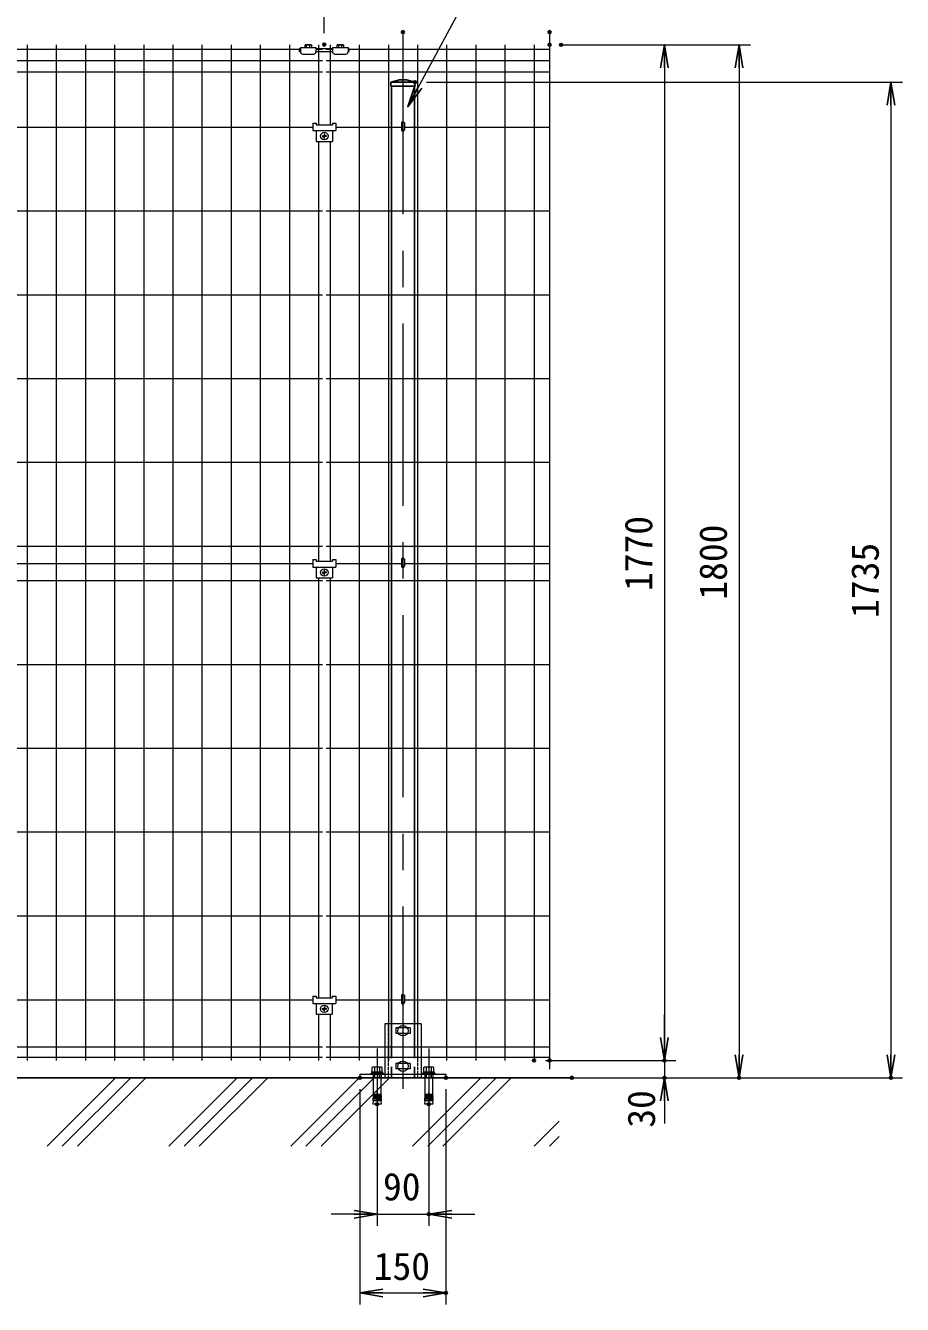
# Model space of a CAD drawing. Units: millimetres, scale not verified. Extents: x -4200 to 4200, y -2970 to 2970.
# Drawn here: x -1893 to -366, y -619 to 1610 of the extents above; entities that cross this region are included whole.
import ezdxf
from ezdxf.enums import TextEntityAlignment as Align

# ---------------------------------------------------------------- set-up
doc = ezdxf.new("R2010")
doc.units = ezdxf.units.MM
doc.header["$LTSCALE"] = 10
doc.header["$PDMODE"] = 32
doc.header["$PDSIZE"] = 5
doc.linetypes.add('DASHED', pattern=[7.5, 6, -1.5])
doc.linetypes.add('USER1', pattern=[50.8, 31.75, -6.35, 6.35, -6.35])
for name, color, linetype, lineweight in [('0-0_D-STR-DIM', 7, 'Continuous', 13), ('0-1_D-STR3', 3, 'Continuous', 13), ('0-2_D-BMK', 2, 'USER1', 13), ('0-3_D-STR1', 1, 'Continuous', 25), ('0-4_D-STR2', 7, 'Continuous', 13), ('0-5_0', 7, 'Continuous', 25), ('0-6_Defpoints', 7, 'Continuous', 25), ('0-7_D-STR-TXT', 7, 'Continuous', 25), ('0-9_D-STR4', 7, 'Continuous', 25), ('0-A_D-DCR-HCH', 7, 'Continuous', 13)]:
    doc.layers.add(name, color=color, linetype=linetype, lineweight=lineweight)
doc.styles.add('ＭＳ ゴシック', font='')
doc.styles.get('ＭＳ ゴシック').set_extended_font_data('MS Gothic')

# ---------------------------------------------------------------- blocks, each defined once
blk = doc.blocks.new('_Open')
at = {"layer": '0-5_0'}
blk.add_line((-10, 1.667), (0, 0), dxfattribs=at)
blk.add_lwpolyline([(-10, -1.667), (0, 0), (-10, 0)], dxfattribs=at)
blk = doc.blocks.new('ベースプレート部品\u3000正面図')
at = {"layer": '0-1_D-STR3', "linetype": 'DASHED'}
for p, q in [((8393.49, 24200.71), (8393.49, 23260.71)), ((8903.49, 24200.71), (8903.49, 23260.71)), ((8128.49, 23320.71), (8128.49, 23260.71)), ((8268.49, 23320.71), (8268.49, 23260.71)), ((8333.49, 23320.71), (8333.49, 23260.71)), ((8963.49, 23320.71), (8963.49, 23260.71)), ((9028.49, 23320.71), (9028.49, 23260.71)), ((9168.49, 23320.71), (9168.49, 23260.71))]:
    blk.add_line(p, q, dxfattribs=at)
at = {"layer": '0-1_D-STR3'}
for p, q in [((8773.41, 24128.21), (8523.37, 24128.21)), ((8523.37, 24128.21), (8523.37, 24033.21)), ((8773.37, 24128.21), (8773.37, 24033.21)), ((8963.49, 24200.71), (8963.49, 23320.71)), ((8773.37, 24033.21), (8523.41, 24033.21)), ((8773.41, 23508.21), (8523.37, 23508.21)), ((8523.37, 23508.21), (8523.37, 23413.21)), ((8773.37, 23413.21), (8523.41, 23413.21)), ((8773.37, 23508.21), (8773.37, 23413.21)), ((7898.51, 23320.71), (9398.51, 23320.71)), ((9398.51, 23320.71), (9398.51, 23260.71))]:
    blk.add_line(p, q, dxfattribs=at)
for points in [[(8963.49, 24200.71), (8333.49, 24200.71), (8333.49, 23320.71)], [(7898.51, 23320.71), (7898.51, 23260.71), (9398.51, 23260.71)]]:
    blk.add_lwpolyline(points, dxfattribs=at)

msp = doc.modelspace()

# ---------------------------------------------------------------- linework, layer by layer
at = {"layer": '0-0_D-STR-DIM'}
for p, q in [((-1372.75, 1596.78), (-1372.75, 1818.64)), ((-980.36, 1598.64), (-980.36, -208.89)), ((-960.36, 1576.38), (-760.36, 1576.38)), ((-940.36, 1576.38), (-630.36, 1576.38)), ((-780.36, 1536.38), (-780.36, -153.62)), ((-650.36, 1536.38), (-650.36, -183.62)), ((-1194.83, 1511.38), (-365.81, 1511.38)), ((-385.81, 1471.38), (-385.81, -183.62)), ((-780.36, -153.62), (-780.36, -113.62)), ((-987.38, -193.62), (-760.36, -193.62)), ((-960.36, -193.62), (-760.36, -193.62)), ((-780.36, -193.62), (-780.36, -223.62)), ((-1310.83, -243.62), (-1310.83, -618.64)), ((-1160.83, -243.62), (-1160.83, -618.64)), ((-1140.83, -223.62), (-365.81, -223.62)), ((-921.63, -223.62), (-760.36, -223.62)), ((-921.63, -223.62), (-630.36, -223.62)), ((-780.36, -263.62), (-780.36, -303.62)), ((-1280.83, -289.62), (-1280.83, -481.45)), ((-1190.83, -289.62), (-1190.83, -481.45)), ((-1320.83, -461.45), (-1360.83, -461.45)), ((-1280.83, -461.45), (-1190.83, -461.45)), ((-1150.83, -461.45), (-1110.83, -461.45)), ((-1270.83, -598.64), (-1200.83, -598.64))]:
    msp.add_line(p, q, dxfattribs=at)
at = {"layer": '0-1_D-STR3'}
for p, q in [((-1415.78, 1564.55), (-1415.78, 1569.95)), ((-1415.78, 1569.95), (-1414.28, 1569.95)), ((-1415.78, 1564.55), (-1414.28, 1564.55)), ((-1414.28, 1571.55), (-1387.28, 1571.55)), ((-1414.28, 1571.55), (-1414.28, 1564.05)), ((-1410.28, 1560.05), (-1391.28, 1560.05)), ((-1406.28, 1571.55), (-1406.28, 1576.18)), ((-1406.28, 1571.55), (-1395.27, 1571.55)), ((-1405.78, 1571.55), (-1395.78, 1571.55)), ((-1404.91, 1576.55), (-1396.65, 1576.55)), ((-1403.53, 1571.55), (-1403.53, 1576.18)), ((-1398.02, 1571.55), (-1398.02, 1576.18)), ((-1395.27, 1576.18), (-1395.27, 1571.55)), ((-1387.28, 1571.55), (-1387.28, 1564.05)), ((-1387.28, 1569.95), (-1358.28, 1569.95)), ((-1387.28, 1564.55), (-1358.28, 1564.55)), ((-1358.28, 1571.55), (-1331.28, 1571.55)), ((-1358.28, 1571.55), (-1358.28, 1564.05)), ((-1354.28, 1560.05), (-1335.28, 1560.05)), ((-1350.29, 1571.55), (-1350.29, 1576.18)), ((-1350.29, 1571.55), (-1339.28, 1571.55)), ((-1349.78, 1571.55), (-1339.78, 1571.55)), ((-1349.78, 1571.55), (-1339.78, 1571.55)), ((-1348.91, 1576.55), (-1340.65, 1576.55)), ((-1347.54, 1571.55), (-1347.54, 1576.18)), ((-1342.03, 1571.55), (-1342.03, 1576.18)), ((-1339.28, 1576.18), (-1339.28, 1571.55)), ((-1331.28, 1571.55), (-1331.28, 1564.05)), ((-1331.28, 1569.95), (-1329.78, 1569.95)), ((-1331.28, 1566.15), (-1329.78, 1566.15)), ((-1331.28, 1564.55), (-1329.78, 1564.55)), ((-1329.78, 1569.95), (-1329.78, 1564.55)), ((-1392.78, 1439.68), (-1392.78, 1426.88)), ((-1392.78, 1426.88), (-1352.78, 1426.88)), ((-1386.78, 1436.78), (-1358.78, 1436.78)), ((-1386.78, 1426.88), (-1386.78, 1407.88)), ((-1358.78, 1439.68), (-1358.78, 1436.78)), ((-1358.78, 1439.68), (-1352.78, 1439.68)), ((-1358.78, 1426.88), (-1358.78, 1407.88)), ((-1352.78, 1439.68), (-1352.78, 1426.88)), ((-1238.43, 1440.54), (-1238.43, 1428.38)), ((-1233.23, 1440.54), (-1233.23, 1428.38)), ((-1386.78, 1407.88), (-1358.78, 1407.88)), ((-1376.25, 1417.88), (-1374.25, 1417.88)), ((-1376.25, 1416.88), (-1374.25, 1416.88)), ((-1373.25, 1420.88), (-1373.25, 1418.88)), ((-1373.25, 1413.88), (-1373.25, 1415.88)), ((-1372.25, 1420.88), (-1372.25, 1418.88)), ((-1372.25, 1413.88), (-1372.25, 1415.88)), ((-1369.25, 1417.88), (-1371.25, 1417.88)), ((-1369.25, 1416.88), (-1371.25, 1416.88)), ((-1392.78, 679.18), (-1392.78, 666.38)), ((-1386.78, 676.28), (-1358.78, 676.28)), ((-1358.78, 679.18), (-1358.78, 676.28)), ((-1358.78, 679.18), (-1352.78, 679.18)), ((-1352.78, 679.18), (-1352.78, 666.38)), ((-1238.43, 680.04), (-1238.43, 667.88)), ((-1233.23, 680.04), (-1233.23, 667.88)), ((-1392.78, 666.38), (-1352.78, 666.38)), ((-1386.78, 666.38), (-1386.78, 647.38)), ((-1386.78, 647.38), (-1358.78, 647.38)), ((-1376.25, 657.38), (-1374.25, 657.38)), ((-1376.25, 656.38), (-1374.25, 656.38)), ((-1373.25, 660.38), (-1373.25, 658.38)), ((-1373.25, 653.38), (-1373.25, 655.38)), ((-1372.25, 660.38), (-1372.25, 658.38)), ((-1372.25, 653.38), (-1372.25, 655.38)), ((-1369.25, 657.38), (-1371.25, 657.38)), ((-1369.25, 656.38), (-1371.25, 656.38)), ((-1358.78, 666.38), (-1358.78, 647.38)), ((-1392.82, -81.32), (-1386.82, -81.32)), ((-1392.82, -81.32), (-1392.82, -94.12)), ((-1386.82, -81.32), (-1386.82, -84.22)), ((-1386.82, -84.22), (-1358.82, -84.22)), ((-1358.82, -81.32), (-1352.82, -81.32)), ((-1358.82, -81.32), (-1358.82, -84.22)), ((-1352.82, -81.32), (-1352.82, -94.12)), ((-1238.43, -80.46), (-1238.43, -92.62)), ((-1233.23, -80.46), (-1233.23, -92.62)), ((-1392.82, -94.12), (-1352.82, -94.12)), ((-1386.82, -94.12), (-1386.82, -113.12)), ((-1376.28, -103.12), (-1374.28, -103.12)), ((-1376.28, -104.12), (-1374.28, -104.12)), ((-1373.28, -100.12), (-1373.28, -102.12)), ((-1373.28, -107.12), (-1373.28, -105.12)), ((-1372.28, -100.12), (-1372.28, -102.12)), ((-1372.28, -107.12), (-1372.28, -105.12)), ((-1369.28, -103.12), (-1371.28, -103.12)), ((-1369.28, -104.12), (-1371.28, -104.12)), ((-1358.82, -94.12), (-1358.82, -113.12)), ((-1386.82, -113.12), (-1358.82, -113.12)), ((-1289.63, -213.12), (-1289.63, -205.92)), ((-1273.91, -205.12), (-1287.53, -205.12)), ((-1285.83, -223.62), (-1285.83, -217.62)), ((-1285.23, -205.92), (-1285.23, -213.12)), ((-1285.03, -223.62), (-1285.03, -217.62)), ((-1282.08, -215.62), (-1279.58, -213.12)), ((-1276.63, -223.62), (-1276.63, -217.62)), ((-1276.43, -205.92), (-1276.43, -213.12)), ((-1275.83, -223.62), (-1275.83, -217.62)), ((-1272.03, -213.12), (-1272.03, -205.92)), ((-1199.63, -213.12), (-1199.63, -205.92)), ((-1183.91, -205.12), (-1197.53, -205.12)), ((-1195.83, -223.62), (-1195.83, -217.62)), ((-1195.23, -205.92), (-1195.23, -213.12)), ((-1195.03, -223.62), (-1195.03, -217.62)), ((-1192.08, -215.62), (-1189.58, -213.12)), ((-1186.63, -223.62), (-1186.63, -217.62)), ((-1186.43, -205.92), (-1186.43, -213.12)), ((-1185.83, -223.62), (-1185.83, -217.62)), ((-1182.03, -213.12), (-1182.03, -205.92)), ((-1310.83, -223.62), (-1160.83, -223.62)), ((-1281.21, -256.12), (-1288.04, -256.12)), ((-1281.21, -253.62), (-1287.83, -253.62)), ((-1281.21, -258.62), (-1287.83, -258.62)), ((-1281.21, -261.12), (-1287.83, -261.12)), ((-1281.21, -249.83), (-1281.21, -263.62)), ((-1280.46, -249.83), (-1280.46, -263.62)), ((-1280.46, -253.62), (-1273.83, -253.62)), ((-1280.46, -256.12), (-1273.83, -256.12)), ((-1280.46, -258.62), (-1273.83, -258.62)), ((-1280.46, -261.12), (-1273.83, -261.12)), ((-1191.21, -256.12), (-1198.04, -256.12)), ((-1191.21, -253.62), (-1197.83, -253.62)), ((-1191.21, -258.62), (-1197.83, -258.62)), ((-1191.21, -261.12), (-1197.83, -261.12)), ((-1191.21, -249.83), (-1191.21, -263.62)), ((-1190.46, -249.83), (-1190.46, -263.62)), ((-1190.46, -253.62), (-1183.83, -253.62)), ((-1190.46, -256.12), (-1183.83, -256.12)), ((-1190.46, -258.62), (-1183.83, -258.62)), ((-1190.46, -261.12), (-1183.83, -261.12))]:
    msp.add_line(p, q, dxfattribs=at)
for points in [[(-1392.78, 1439.68), (-1386.78, 1439.68), (-1386.78, 1436.78)], [(-1392.78, 679.18), (-1386.78, 679.18), (-1386.78, 676.28)], [(-1290.03, -215.62), (-1290.03, -213.12), (-1271.63, -213.12), (-1271.63, -215.62)], [(-1200.03, -215.62), (-1200.03, -213.12), (-1181.63, -213.12), (-1181.63, -215.62)], [(-1280.46, -251.96), (-1273.83, -251.96), (-1273.83, -223.62), (-1287.83, -223.62), (-1287.83, -251.96), (-1281.21, -251.96)], [(-1190.46, -251.96), (-1183.83, -251.96), (-1183.83, -223.62), (-1197.83, -223.62), (-1197.83, -251.96), (-1191.21, -251.96)], [(-1287.52, -251.96), (-1287.83, -253.62), (-1287.83, -254.46), (-1281.21, -254.46)], [(-1287.52, -254.46), (-1287.83, -256.12), (-1287.83, -256.96), (-1281.21, -256.96)], [(-1287.52, -256.96), (-1287.83, -258.62), (-1287.83, -259.46), (-1281.21, -259.46)], [(-1274.14, -259.46), (-1273.83, -261.12), (-1273.83, -263.62), (-1287.83, -263.62), (-1287.83, -261.12), (-1287.52, -259.46)], [(-1274.36, -263.62), (-1273.83, -269.62), (-1287.83, -269.62), (-1287.31, -263.62)], [(-1273.83, -263.62), (-1280.52, -263.62), (-1287.83, -263.62)], [(-1274.14, -251.96), (-1273.83, -253.62), (-1273.83, -254.46), (-1280.46, -254.46)], [(-1274.14, -254.46), (-1273.83, -256.12), (-1273.83, -256.96), (-1280.46, -256.96)], [(-1274.14, -256.96), (-1273.83, -258.62), (-1273.83, -259.46), (-1280.46, -259.46)], [(-1197.52, -251.96), (-1197.83, -253.62), (-1197.83, -254.46), (-1191.21, -254.46)], [(-1197.52, -254.46), (-1197.83, -256.12), (-1197.83, -256.96), (-1191.21, -256.96)], [(-1197.52, -256.96), (-1197.83, -258.62), (-1197.83, -259.46), (-1191.21, -259.46)], [(-1184.14, -259.46), (-1183.83, -261.12), (-1183.83, -263.62), (-1197.83, -263.62), (-1197.83, -261.12), (-1197.52, -259.46)], [(-1184.36, -263.62), (-1183.83, -269.62), (-1197.83, -269.62), (-1197.31, -263.62)], [(-1183.83, -263.62), (-1190.52, -263.62), (-1197.83, -263.62)], [(-1184.14, -251.96), (-1183.83, -253.62), (-1183.83, -254.46), (-1190.46, -254.46)], [(-1184.14, -254.46), (-1183.83, -256.12), (-1183.83, -256.96), (-1190.46, -256.96)], [(-1184.14, -256.96), (-1183.83, -258.62), (-1183.83, -259.46), (-1190.46, -259.46)]]:
    msp.add_lwpolyline(points, dxfattribs=at)
for points in [[(-1270.33, -215.62), (-1270.33, -217.62), (-1291.33, -217.62), (-1291.33, -215.62)], [(-1180.33, -215.62), (-1180.33, -217.62), (-1201.33, -217.62), (-1201.33, -215.62)]]:
    msp.add_lwpolyline(points, close=True, dxfattribs=at)
for centre, radius in [((-1372.75, 1417.38), 6.5), ((-1372.75, 656.88), 6.5), ((-1372.78, -103.62), 6.5), ((-1235.83, -141.63), 9), ((-1235.82, -203.62), 9)]:
    msp.add_circle(centre, radius, dxfattribs=at)
for centre, radius, start, end in [((-1410.28, 1564.05), 4, 180, 270), ((-1404.91, 1573.79), 2.75, 60, 120), ((-1400.78, 1566.09), 10.46, 74.73852, 105.26148), ((-1396.65, 1573.79), 2.75, 60, 120), ((-1391.28, 1564.05), 4, 270, 0), ((-1354.28, 1564.05), 4, 180, 270), ((-1348.91, 1573.79), 2.75, 60, 120), ((-1344.78, 1566.09), 10.46, 74.73852, 105.26148), ((-1340.65, 1573.79), 2.75, 60, 120), ((-1335.28, 1564.05), 4, 270, 0), ((-1235.83, 1428.38), 2.6, 180, 0), ((-1376.25, 1417.38), 0.5, 90.00001, 270), ((-1374.25, 1418.88), 1, 270, 0.00001), ((-1374.25, 1415.88), 1, 0, 90), ((-1372.75, 1420.88), 0.5, 0, 179.99999), ((-1372.75, 1413.88), 0.5, 180.00002, 0.00001), ((-1371.25, 1418.88), 1, 180, 270), ((-1371.25, 1415.88), 1, 90, 180), ((-1369.25, 1417.38), 0.5, 270.00049, 90.00046), ((-1376.25, 656.88), 0.5, 90.00001, 270), ((-1374.25, 658.38), 1, 270, 0.00001), ((-1374.25, 655.38), 1, 0, 90), ((-1372.75, 660.38), 0.5, 0, 179.99999), ((-1372.75, 653.38), 0.5, 180.00002, 0.00001), ((-1371.25, 658.38), 1, 180, 270), ((-1371.25, 655.38), 1, 90, 180), ((-1369.25, 656.88), 0.5, 270.00049, 90.00046), ((-1235.83, 667.88), 2.6, 180, 0), ((-1376.28, -103.62), 0.5, 90.00001, 270), ((-1374.28, -102.12), 1, 270, 0.00001), ((-1374.28, -105.12), 1, 0, 90), ((-1372.78, -100.12), 0.5, 0, 179.99999), ((-1372.78, -107.12), 0.5, 180.00002, 0.00001), ((-1371.28, -102.12), 1, 180, 270), ((-1371.28, -105.12), 1, 90, 180), ((-1369.28, -103.62), 0.5, 270.00049, 90.00046), ((-1235.83, -92.62), 2.6, 180, 0), ((-1287.43, -208.54), 3.42, 49.96723, 130.03277), ((-1280.83, -217.62), 12.5, 69.39031, 110.60969), ((-1274.23, -208.48), 3.38, 49.3117, 130.6883), ((-1197.43, -208.54), 3.42, 49.96723, 130.03277), ((-1190.83, -217.62), 12.5, 69.39031, 110.60969), ((-1184.23, -208.48), 3.38, 49.3117, 130.6883), ((-1280.83, -249.83), 0.375, 0, 180), ((-1190.83, -249.83), 0.375, 0, 180)]:
    msp.add_arc(centre, radius, start, end, dxfattribs=at)
for centre in [(-1235.83, 1440.53), (-1235.83, 680.03), (-1235.83, -80.47)]:
    msp.add_ellipse(centre, major_axis=(-2.6, 0), ratio=0.649974, start_param=3.1415927, end_param=6.2831853, dxfattribs=at)
at = {"layer": '0-2_D-BMK'}
for p, q in [((-1235.83, 1598.64), (-1235.83, -247.62)), ((-1280.83, -172.61), (-1280.83, -315.68)), ((-1190.83, -172.61), (-1190.83, -315.68))]:
    msp.add_line(p, q, dxfattribs=at)
at = {"layer": '0-3_D-STR1'}
for p, q in [((-1256.83, 1511.38), (-1241.83, 1515.38)), ((-1256.83, 1511.38), (-1214.83, 1511.38)), ((-1256.83, 1511.38), (-1256.83, 1504.38)), ((-1256.83, 1504.38), (-1214.83, 1504.38)), ((-1255.83, 1504.38), (-1255.83, -129.62)), ((-1241.83, 1515.38), (-1229.83, 1515.38)), ((-1229.83, 1515.38), (-1214.83, 1511.38)), ((-1215.83, 1504.38), (-1215.83, -129.62)), ((-1214.83, 1511.38), (-1214.83, 1504.38)), ((-1255.83, -223.62), (-1215.83, -223.62))]:
    msp.add_line(p, q, dxfattribs=at)
at = {"layer": '0-3_D-STR1', "linetype": 'DASHED'}
for p, q in [((-1255.83, -129.62), (-1255.83, -223.62)), ((-1215.83, -129.62), (-1215.83, -223.62))]:
    msp.add_line(p, q, dxfattribs=at)
at = {"layer": '0-4_D-STR2'}
for p, q in [((-1414.28, 1567.95), (-3331.29, 1567.95)), ((-1890.46, 1576.38), (-1890.46, -193.62)), ((-1839.69, 1576.38), (-1839.69, -193.62)), ((-1788.92, 1576.38), (-1788.92, -193.62)), ((-1738.15, 1576.38), (-1738.15, -193.62)), ((-1687.38, 1576.38), (-1687.38, -193.62)), ((-1636.62, 1576.38), (-1636.62, -193.62)), ((-1585.85, 1576.38), (-1585.85, -193.62)), ((-1535.08, 1576.38), (-1535.08, -193.62)), ((-1484.31, 1576.38), (-1484.31, -193.62)), ((-1433.54, 1576.38), (-1433.54, -193.62)), ((-1375.77, 1567.95), (-1387.28, 1567.95)), ((-1382.77, 1576.38), (-1382.77, 1436.78)), ((-1358.28, 1567.95), (-1369.78, 1567.95)), ((-1362.77, 1576.38), (-1362.77, 1436.78)), ((-980.36, 1567.95), (-1329.78, 1567.95)), ((-1312, 1576.38), (-1312, -193.62)), ((-1261.23, 1576.38), (-1261.23, -193.62)), ((-1210.46, 1576.38), (-1210.46, -193.62)), ((-1159.69, 1576.38), (-1159.69, -193.62)), ((-1108.92, 1576.38), (-1108.92, -193.62)), ((-1058.15, 1576.38), (-1058.15, -193.62)), ((-1007.38, 1576.38), (-1007.38, -193.62)), ((-1375.79, 1548.38), (-3369.78, 1548.38)), ((-980.36, 1548.38), (-1369.78, 1548.38)), ((-1375.79, 1528.8), (-3369.78, 1528.8)), ((-980.36, 1528.8), (-1369.78, 1528.8)), ((-1392.78, 1432.38), (-3233.23, 1432.38)), ((-1238.43, 1432.38), (-1352.78, 1432.38)), ((-980.36, 1432.38), (-1233.23, 1432.38)), ((-980.36, 1432.38), (-1233.23, 1432.38)), ((-1382.77, 1407.88), (-1382.77, 676.28)), ((-1362.77, 1407.88), (-1362.77, 676.28)), ((-1375.79, 1286.38), (-3369.78, 1286.38)), ((-980.36, 1286.38), (-1369.78, 1286.38)), ((-1375.79, 1140.38), (-1935.83, 1140.38)), ((-980.36, 1140.38), (-1369.78, 1140.38)), ((-1375.79, 994.38), (-3369.78, 994.38)), ((-980.36, 994.38), (-1369.78, 994.38)), ((-1375.79, 848.38), (-3369.78, 848.38)), ((-980.36, 848.38), (-1369.78, 848.38)), ((-1375.79, 702.38), (-3369.78, 702.38)), ((-980.36, 702.38), (-1369.78, 702.38)), ((-1392.78, 671.88), (-3233.23, 671.88)), ((-1238.43, 671.88), (-1352.78, 671.88)), ((-980.36, 671.88), (-1233.23, 671.88)), ((-1382.77, 647.38), (-1382.77, -84.22)), ((-1362.77, 647.38), (-1362.77, -84.22)), ((-1375.79, 642.08), (-3369.78, 642.08)), ((-980.36, 642.08), (-1369.78, 642.08)), ((-1375.79, 496.08), (-3369.78, 496.08)), ((-980.36, 496.08), (-1369.78, 496.08)), ((-1375.79, 350.08), (-3369.78, 350.08)), ((-980.36, 350.08), (-1369.78, 350.08)), ((-1375.79, 204.08), (-3369.78, 204.08)), ((-980.36, 204.08), (-1369.78, 204.08)), ((-1375.79, 58.08), (-3369.78, 58.08)), ((-980.36, 58.08), (-1369.78, 58.08)), ((-1392.82, -88.62), (-3233.23, -88.62)), ((-1238.43, -88.62), (-1352.82, -88.62)), ((-980.36, -88.62), (-1233.23, -88.62)), ((-980.36, -88.62), (-1233.23, -88.62)), ((-1382.77, -113.12), (-1382.77, -193.62)), ((-1362.77, -113.12), (-1362.77, -193.62)), ((-1375.79, -170.6), (-3369.78, -170.6)), ((-980.36, -170.6), (-1369.78, -170.6)), ((-1375.79, -188.22), (-3369.78, -188.22)), ((-980.36, -188.22), (-1369.78, -188.22))]:
    msp.add_line(p, q, dxfattribs=at)
at = {"layer": '0-6_Defpoints'}
for p in [(-1235.83, 1598.64), (-980.36, 1598.64), (-1372.75, 1576.78), (-980.36, 1576.38), (-960.36, 1576.38), (-1214.83, 1511.38), (-1007.38, -193.62), (-980.36, -193.62), (-780.36, -193.62), (-1310.83, -223.62), (-1160.83, -223.62), (-1160.83, -223.62), (-941.63, -223.62), (-780.36, -223.62), (-650.36, -223.62), (-385.81, -223.62), (-1280.83, -269.62), (-1190.83, -269.62), (-1190.83, -461.45), (-1160.83, -598.64)]:
    msp.add_point(p, dxfattribs=at)
at = {"layer": '0-7_D-STR-TXT', "lineweight": 13}
msp.add_lwpolyline([(-579.43, 1693.89), (-1106.67, 1693.89), (-1226.46, 1470.25)], dxfattribs=at)
at = {"layer": '0-9_D-STR4'}
msp.add_line((-941.63, -223.62), (-3509.34, -223.62), dxfattribs=at)
at = {"layer": '0-A_D-DCR-HCH'}
for p, q in [((-1855.63, -342.69), (-1736.57, -223.62)), ((-1829.11, -342.69), (-1710.05, -223.62)), ((-1802.6, -342.69), (-1683.53, -223.62)), ((-1643.5, -342.69), (-1524.44, -223.62)), ((-1616.98, -342.69), (-1497.92, -223.62)), ((-1590.46, -342.69), (-1471.4, -223.62)), ((-1431.36, -342.69), (-1312.3, -223.62)), ((-1404.85, -342.69), (-1285.79, -223.62)), ((-1378.33, -342.69), (-1259.27, -223.62)), ((-1219.23, -342.69), (-1100.17, -223.62)), ((-1192.72, -342.69), (-1073.65, -223.62)), ((-1166.2, -342.69), (-1047.14, -223.62)), ((-1294.35, -258.71), (-1294.13, -258.48)), ((-1007.1, -342.69), (-963.96, -299.54)), ((-980.58, -342.69), (-963.96, -326.06))]:
    msp.add_line(p, q, dxfattribs=at)

# ---------------------------------------------------------------- block references
at = {"layer": '0-0_D-STR-DIM', "xscale": 4, "yscale": 4}
for p, rotation in [((-780.36, 1576.38), 90), ((-650.36, 1576.38), 90), ((-385.81, 1511.38), 90), ((-780.36, -193.62), 270), ((-780.36, -193.62), 270), ((-650.36, -223.62), 270), ((-385.81, -223.62), 270), ((-780.36, -223.62), 90), ((-1190.83, -461.45), 180), ((-1310.83, -598.64), 180)]:
    msp.add_blockref('_Open', p, dxfattribs=dict(at, rotation=rotation))
at = {"layer": '0-0_D-STR-DIM'}
for name, p, xscale, yscale in [('ベースプレート部品\u3000正面図', (-2100.68, -2549.7), 0.1, 0.1), ('_Open', (-1280.83, -461.45), 4, 4), ('_Open', (-1160.83, -598.64), 4, 4)]:
    msp.add_blockref(name, p, dxfattribs=dict(at, xscale=xscale, yscale=yscale))
at = {"layer": '0-7_D-STR-TXT', "xscale": 4, "yscale": 4, "rotation": 241.82519}
msp.add_blockref('_Open', (-1227.4, 1468.48), dxfattribs=at)

# ---------------------------------------------------------------- texts
at = {"layer": '0-0_D-STR-DIM', "style": 'ＭＳ ゴシック'}
for s, p in [('1770', (-787.11, 624.48)), ('1800', (-657.11, 609.48)), ('1735', (-392.56, 577.63)), ('30', (-782.23, -310.71))]:
    msp.add_text(s, height=48.09, rotation=90, dxfattribs=at).set_placement(p, align=Align.BOTTOM_LEFT)
for s, p in [('90', (-1270.58, -451.79)), ('150', (-1286.75, -590.49))]:
    msp.add_text(s, height=48.09, dxfattribs=at).set_placement(p, align=Align.BOTTOM_LEFT)

doc.saveas('drawing.dxf')
